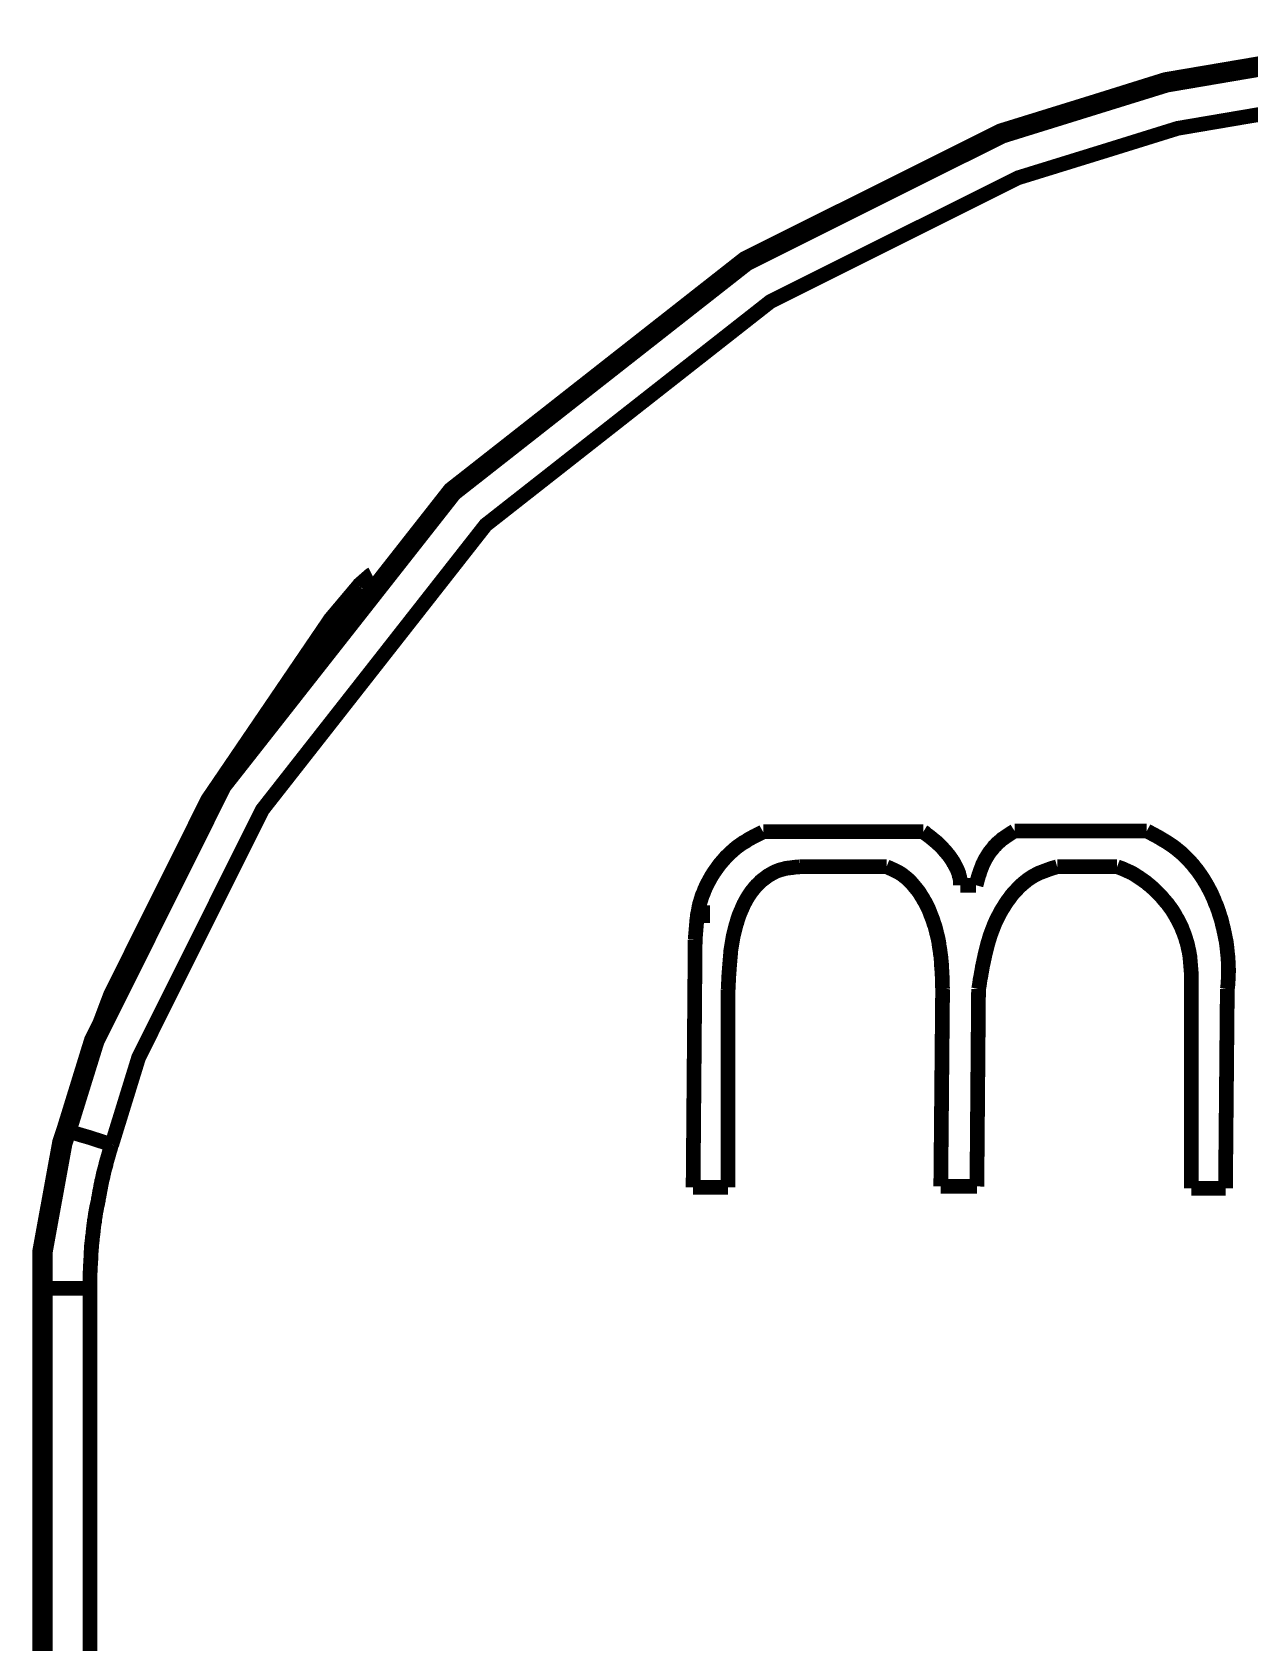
# Model space of a CAD drawing. Extents: x 0.54 to 10.46, y 0.74 to 7.76.
# Drawn here: x 8.4129 to 8.7001, y 5.7516 to 6.1316 of the extents above; entities that cross this region are included whole.
import ezdxf

# ---------------------------------------------------------------- set-up
doc = ezdxf.new("R2010")
doc.units = 0
doc.layers.get('0').update_dxf_attribs({"linetype": 'CONTINUOUS'})

msp = doc.modelspace()

# ---------------------------------------------------------------- linework, layer by layer
at = {"color": 0, "const_width": 0.00347}
for points in [[(9.12343, 5.87267), (9.11789, 5.8904), (9.09424, 5.94129), (9.05322, 6.00092), (9.00222, 6.05057), (8.94308, 6.08925), (8.87771, 6.116), (8.80789, 6.12983), (8.73551, 6.12978), (8.68018, 6.12039), (8.66249, 6.11486), (8.64128, 6.10829), (8.58089, 6.07813), (8.5115, 6.02365), (8.45703, 5.95426), (8.42686, 5.89388), (8.42031, 5.87267)], [(9.12343, 5.87267), (9.11789, 5.8904), (9.09424, 5.94129), (9.05322, 6.00092), (9.00222, 6.05057), (8.94308, 6.08925), (8.87771, 6.116), (8.80789, 6.12983), (8.73551, 6.12978), (8.68018, 6.12039), (8.66249, 6.11486), (8.64128, 6.10829), (8.58089, 6.07813), (8.5115, 6.02365), (8.45703, 5.95426), (8.42686, 5.89388), (8.42031, 5.87267)], [(9.12213, 5.87229), (9.11664, 5.88997), (9.09304, 5.94069), (9.05214, 6.00006), (9.00136, 6.04953), (8.94249, 6.08806), (8.87733, 6.11469), (8.80778, 6.12853), (8.73568, 6.12847), (8.68056, 6.11908), (8.66292, 6.11361), (8.64176, 6.10704), (8.5816, 6.07699), (8.51247, 6.02274), (8.45817, 5.95361), (8.42817, 5.89344), (8.4216, 5.87229)], [(9.11214, 5.86914), (9.10678, 5.88629), (9.08388, 5.9356), (9.04417, 5.99328), (8.99479, 6.04135), (8.93761, 6.07878), (8.87429, 6.10465), (8.80675, 6.11806), (8.73671, 6.118), (8.68311, 6.10889), (8.66601, 6.10357), (8.64546, 6.09722), (8.58703, 6.06803), (8.51986, 6.01531), (8.46718, 5.94814), (8.43799, 5.88971), (8.43164, 5.86914)], [(8.493, 6.00369), (8.49268, 6.00353), (8.49007, 6.00125), (8.48986, 6.00097)], [(8.48986, 6.00097), (8.48324, 5.99311), (8.45432, 5.95057), (8.43138, 5.90457), (8.42774, 5.89492)], [(8.56928, 5.91749), (8.56933, 5.91813), (8.56939, 5.91883), (8.5695, 5.92014), (8.56956, 5.92085), (8.56967, 5.92215), (8.56976, 5.92279), (8.56982, 5.92344), (8.56999, 5.9241), (8.57021, 5.9254), (8.57036, 5.92606), (8.57058, 5.92671), (8.57075, 5.92731), (8.57096, 5.92796), (8.57124, 5.92854), (8.57146, 5.92919), (8.572, 5.93039), (8.57297, 5.93218), (8.57329, 5.93272), (8.57368, 5.93332), (8.57482, 5.93494), (8.57525, 5.93549), (8.57611, 5.93647), (8.57656, 5.93701), (8.57704, 5.93744), (8.57753, 5.93793), (8.579, 5.93924), (8.58062, 5.94038), (8.58122, 5.94069), (8.58176, 5.94108), (8.58296, 5.94174), (8.5835, 5.942), (8.5841, 5.94233), (8.58469, 5.9426), (8.58529, 5.94293)], [(8.58535, 5.94293), (8.6231, 5.94293)], [(8.6231, 5.94293), (8.62338, 5.94276), (8.62358, 5.94254), (8.62468, 5.94174), (8.62494, 5.94151), (8.62517, 5.94135), (8.62532, 5.94119), (8.6256, 5.94097), (8.62576, 5.94081), (8.62603, 5.94065), (8.62663, 5.94006), (8.62685, 5.93989), (8.62765, 5.93907), (8.62782, 5.93886), (8.62804, 5.93864), (8.62819, 5.93842), (8.62842, 5.93821), (8.62875, 5.93778), (8.62896, 5.93756), (8.62944, 5.9369), (8.62961, 5.93664), (8.62978, 5.93642), (8.62993, 5.93614), (8.6301, 5.93593), (8.63021, 5.93565), (8.63038, 5.93544), (8.63049, 5.93517), (8.63064, 5.93494), (8.63075, 5.93468), (8.63092, 5.9344), (8.63103, 5.93419), (8.63146, 5.93311), (8.63157, 5.93257), (8.63167, 5.93229), (8.63178, 5.93175), (8.63183, 5.93143), (8.63183, 5.93033)], [(8.63553, 5.93033), (8.63585, 5.93147), (8.63596, 5.93192), (8.63618, 5.93267), (8.63633, 5.93306), (8.63656, 5.93381), (8.63687, 5.93457), (8.63699, 5.93494), (8.63715, 5.93533), (8.63737, 5.93571), (8.63753, 5.93608), (8.63769, 5.93642), (8.63792, 5.93679), (8.63813, 5.93712), (8.63835, 5.9375), (8.63878, 5.93815), (8.6396, 5.93913), (8.63981, 5.93946), (8.64014, 5.93972), (8.6404, 5.94006), (8.64068, 5.94032), (8.64133, 5.94086), (8.6416, 5.94114), (8.64225, 5.94157), (8.64264, 5.94185), (8.64393, 5.94271), (8.64432, 5.94293), (8.64464, 5.94314)], [(8.64464, 5.94314), (8.67583, 5.94314)], [(8.67583, 5.94314), (8.67865, 5.94163), (8.67936, 5.94119), (8.68001, 5.94081), (8.68072, 5.94038), (8.68201, 5.93951), (8.68267, 5.93901), (8.68386, 5.93804), (8.68446, 5.9375), (8.6856, 5.93636), (8.68668, 5.93517), (8.68718, 5.93451), (8.68772, 5.93386), (8.68815, 5.93326), (8.68864, 5.93257), (8.68907, 5.93192), (8.68946, 5.93126), (8.68989, 5.93056), (8.69103, 5.92844), (8.69135, 5.92768), (8.69168, 5.92697), (8.69194, 5.92622), (8.69228, 5.92551), (8.69282, 5.92399), (8.69303, 5.92324), (8.69331, 5.92247), (8.69353, 5.92165), (8.69368, 5.9209), (8.6939, 5.92014), (8.69407, 5.91932), (8.69422, 5.91857), (8.69439, 5.91775), (8.69456, 5.91699), (8.69476, 5.91536), (8.69482, 5.91461), (8.69493, 5.91379), (8.69504, 5.91217), (8.69504, 5.9114), (8.6951, 5.9106), (8.6951, 5.90978), (8.69504, 5.90896), (8.69504, 5.90821), (8.69493, 5.90657), (8.69482, 5.90582)], [(8.59403, 5.93468), (8.59332, 5.93463), (8.59267, 5.93457), (8.59201, 5.93446), (8.59136, 5.9344), (8.59071, 5.93431), (8.58942, 5.93397), (8.58876, 5.93375), (8.58811, 5.93349), (8.58692, 5.93283), (8.58637, 5.93251), (8.58583, 5.93207), (8.58529, 5.93169), (8.58475, 5.93126), (8.58431, 5.93078), (8.58382, 5.93033), (8.58333, 5.92979), (8.58296, 5.92931), (8.58251, 5.92876), (8.58214, 5.92822), (8.58176, 5.92763), (8.58143, 5.92708), (8.58078, 5.92589), (8.58051, 5.92529), (8.58024, 5.92464), (8.57997, 5.92404), (8.57969, 5.92339), (8.57949, 5.92279), (8.57926, 5.92215), (8.5791, 5.9215), (8.57889, 5.9209), (8.5784, 5.91894), (8.57824, 5.91824), (8.57769, 5.91499), (8.57764, 5.91428), (8.57747, 5.91233), (8.57742, 5.91162), (8.57736, 5.91097), (8.57731, 5.91026), (8.57721, 5.90896), (8.57715, 5.90826), (8.57715, 5.90761), (8.5771, 5.9069), (8.5771, 5.90625), (8.57704, 5.90554)], [(8.61442, 5.93468), (8.59403, 5.93468)], [(8.62765, 5.90582), (8.62761, 5.90642), (8.62761, 5.90761), (8.62756, 5.90821), (8.62756, 5.90881), (8.6275, 5.9094), (8.6275, 5.91), (8.62739, 5.91118), (8.62739, 5.91183), (8.62722, 5.91363), (8.62711, 5.91422), (8.62706, 5.91482), (8.62685, 5.91601), (8.62679, 5.91661), (8.62657, 5.91781), (8.62625, 5.919), (8.62614, 5.91954), (8.62582, 5.92074), (8.6256, 5.92128), (8.62543, 5.92188), (8.62522, 5.92247), (8.62478, 5.92356), (8.62457, 5.92415), (8.62435, 5.92469), (8.62354, 5.92632), (8.62321, 5.92681), (8.62294, 5.92736), (8.62261, 5.92785), (8.62229, 5.92839), (8.62196, 5.92888), (8.62158, 5.92936), (8.62121, 5.92979), (8.62082, 5.93028), (8.62039, 5.93078), (8.62001, 5.93121), (8.61957, 5.93164), (8.61914, 5.93201), (8.61817, 5.93278), (8.61768, 5.93311), (8.61714, 5.93343), (8.61604, 5.93397), (8.61556, 5.93419), (8.61496, 5.93446), (8.61442, 5.93468)], [(8.65468, 5.93468), (8.65392, 5.93446), (8.65321, 5.93425), (8.65246, 5.93397), (8.65033, 5.93317), (8.64968, 5.93283), (8.64899, 5.93246), (8.64839, 5.93207), (8.64774, 5.93164), (8.64654, 5.93067), (8.64594, 5.93012), (8.6454, 5.92958), (8.64492, 5.92904), (8.64438, 5.9285), (8.64388, 5.9279), (8.64344, 5.92725), (8.64296, 5.92665), (8.64253, 5.926), (8.64214, 5.92535), (8.64171, 5.92469), (8.64133, 5.92404), (8.641, 5.92339), (8.64063, 5.92269), (8.64031, 5.92204), (8.63997, 5.92133), (8.63889, 5.91851), (8.63867, 5.91775), (8.63824, 5.91635), (8.63807, 5.91558), (8.63786, 5.91482), (8.63769, 5.91411), (8.63721, 5.91183), (8.63704, 5.91114), (8.63693, 5.91038), (8.63678, 5.90961), (8.63667, 5.90886), (8.6365, 5.9081), (8.63629, 5.90657), (8.63613, 5.90582)], [(8.66883, 5.93468), (8.65468, 5.93468)], [(8.68636, 5.90582), (8.68636, 5.90776), (8.68631, 5.90842), (8.68631, 5.90967), (8.68604, 5.91292), (8.68599, 5.91351), (8.68576, 5.91482), (8.6856, 5.91547), (8.68549, 5.91607), (8.68533, 5.91672), (8.68511, 5.91732), (8.68494, 5.91797), (8.68451, 5.91917), (8.68425, 5.91976), (8.68403, 5.92042), (8.68375, 5.92096), (8.68343, 5.92156), (8.68317, 5.92215), (8.68283, 5.92269), (8.68251, 5.92329), (8.68186, 5.92437), (8.68147, 5.92492), (8.6811, 5.9254), (8.68072, 5.92594), (8.67985, 5.92692), (8.67947, 5.9274), (8.67904, 5.9279), (8.67763, 5.92931), (8.67665, 5.93018), (8.67617, 5.93056), (8.67567, 5.93099), (8.67404, 5.93213), (8.6735, 5.93246), (8.67296, 5.93283), (8.67242, 5.93317), (8.67003, 5.93425), (8.66883, 5.93468)], [(8.63183, 5.93033), (8.63553, 5.93033)], [(8.57107, 5.92562), (8.57107, 5.92139)], [(8.56879, 5.85906), (8.56928, 5.91749)], [(8.57704, 5.9056), (8.57704, 5.85906)], [(8.62722, 5.85926), (8.62765, 5.90582)], [(8.63613, 5.90582), (8.63574, 5.85926)], [(8.68636, 5.85883), (8.68636, 5.90582)], [(8.69482, 5.90582), (8.69439, 5.85883)], [(8.42415, 5.88433), (8.42535, 5.88807), (8.42779, 5.89492)], [(8.42031, 5.87267), (8.41932, 5.86968), (8.41461, 5.84386), (8.41461, 5.83524)], [(8.42031, 5.87267), (8.41932, 5.86968), (8.41465, 5.84386), (8.41465, 5.83524)], [(8.42156, 5.87229), (8.42031, 5.87267)], [(8.42156, 5.87229), (8.42062, 5.86931), (8.41596, 5.84375), (8.41596, 5.83524)], [(8.42156, 5.87229), (8.42182, 5.87218), (8.42242, 5.87201), (8.42339, 5.87169), (8.42464, 5.87131), (8.42617, 5.87088), (8.42785, 5.87033), (8.42969, 5.86974), (8.43164, 5.86914)], [(8.42649, 5.83524), (8.42649, 5.83718), (8.42654, 5.8374), (8.42654, 5.83914), (8.4266, 5.83936), (8.4266, 5.84071), (8.42665, 5.84093), (8.42665, 5.8419), (8.42671, 5.84207), (8.42671, 5.84289), (8.42676, 5.84304), (8.42676, 5.84386), (8.42681, 5.84403), (8.42681, 5.84462), (8.42686, 5.84483), (8.42686, 5.84521), (8.42692, 5.84538), (8.42692, 5.84581), (8.42697, 5.84597), (8.42697, 5.84636), (8.42703, 5.84657), (8.42703, 5.84679), (8.42708, 5.84694), (8.42708, 5.84733), (8.42714, 5.84754), (8.42714, 5.84771), (8.42719, 5.84793), (8.42719, 5.84831), (8.42725, 5.84853), (8.42725, 5.84868), (8.42731, 5.8489), (8.42731, 5.84928), (8.42736, 5.8495), (8.42736, 5.84967), (8.4274, 5.84988), (8.4274, 5.85004), (8.42746, 5.85026), (8.42746, 5.85047), (8.42751, 5.85064), (8.42751, 5.85086), (8.42757, 5.85101), (8.42757, 5.85124), (8.42763, 5.8514), (8.42763, 5.85161), (8.42768, 5.85183), (8.42768, 5.852), (8.42774, 5.85221), (8.42774, 5.85238), (8.42779, 5.8526), (8.42779, 5.85275), (8.42785, 5.85297), (8.42785, 5.85314), (8.42796, 5.85357), (8.42796, 5.85374), (8.428, 5.85394), (8.42806, 5.85411), (8.42811, 5.85433), (8.42811, 5.85449), (8.42817, 5.85471), (8.42822, 5.85487), (8.42828, 5.85508), (8.42828, 5.85525), (8.42839, 5.85568), (8.42844, 5.85585), (8.42844, 5.85607), (8.4285, 5.85622), (8.4285, 5.85644), (8.42854, 5.85661), (8.4286, 5.85682), (8.4286, 5.85699), (8.42871, 5.85742), (8.42871, 5.85758), (8.42876, 5.85781), (8.42882, 5.85796), (8.42882, 5.85818), (8.42888, 5.85835), (8.42893, 5.85856), (8.42893, 5.85872), (8.42899, 5.85894), (8.42904, 5.8591), (8.42904, 5.85932), (8.4291, 5.85949), (8.42914, 5.85969), (8.42914, 5.85986), (8.42925, 5.86029), (8.42925, 5.86046), (8.42931, 5.86062), (8.42936, 5.86083), (8.42942, 5.861), (8.42953, 5.86143), (8.42953, 5.8616), (8.42958, 5.86182), (8.42964, 5.86199), (8.42969, 5.86219), (8.42969, 5.86236), (8.42974, 5.86257), (8.42985, 5.8629), (8.42996, 5.86333), (8.43001, 5.8635), (8.43007, 5.86372), (8.43018, 5.86404), (8.43024, 5.86426), (8.43024, 5.86442), (8.43028, 5.86464), (8.43033, 5.86481), (8.43039, 5.86501), (8.43044, 5.86518), (8.4305, 5.8654), (8.43056, 5.86556), (8.43061, 5.86578), (8.43067, 5.86594), (8.43072, 5.86615), (8.43078, 5.86632), (8.43083, 5.86654), (8.43093, 5.86686), (8.43104, 5.86729), (8.43115, 5.86762), (8.43121, 5.86783), (8.43126, 5.868), (8.43132, 5.86822), (8.43138, 5.86838), (8.43143, 5.8686), (8.43147, 5.86876), (8.43153, 5.86897), (8.43158, 5.86914)], [(8.57704, 5.85906), (8.56879, 5.85906)], [(8.63574, 5.85926), (8.62722, 5.85926)], [(8.69439, 5.85883), (8.68636, 5.85883)], [(8.41461, 5.83524), (8.41461, 5.7091)], [(8.41461, 5.83524), (8.41461, 5.7091)], [(8.41596, 5.83524), (8.41461, 5.83524)], [(8.42649, 5.83524), (8.41596, 5.83524)], [(8.41596, 5.7091), (8.41596, 5.83524)], [(8.42649, 5.83524), (8.42649, 5.7091)]]:
    msp.add_lwpolyline(points, dxfattribs=at)
msp.add_lwpolyline([(8.41461, 5.83524), (8.41461, 5.83524)], close=True, dxfattribs=at)

doc.saveas('drawing.dxf')
